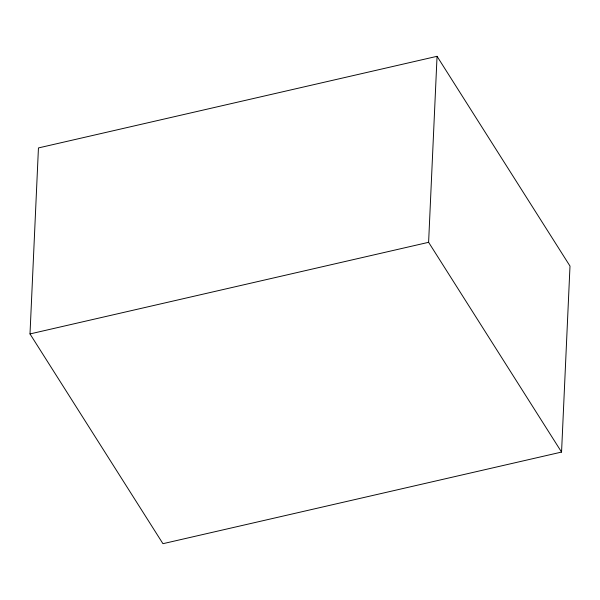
<?xml version="1.0" encoding="UTF-8"?>
<svg xmlns="http://www.w3.org/2000/svg" width="600" height="600" viewBox="0 0 600 600"><rect width="100%" height="100%" fill="white"/><g stroke="black" fill="none" stroke-linecap="round" stroke-linejoin="round"><path stroke-width="0.9" d="M30 333.93L38.445 147.93L437.055 56.31L570 266.07L561.555 452.07L162.945 543.69L30 333.93L428.61 242.31L561.555 452.07M428.61 242.31L437.055 56.31"/></g></svg>
